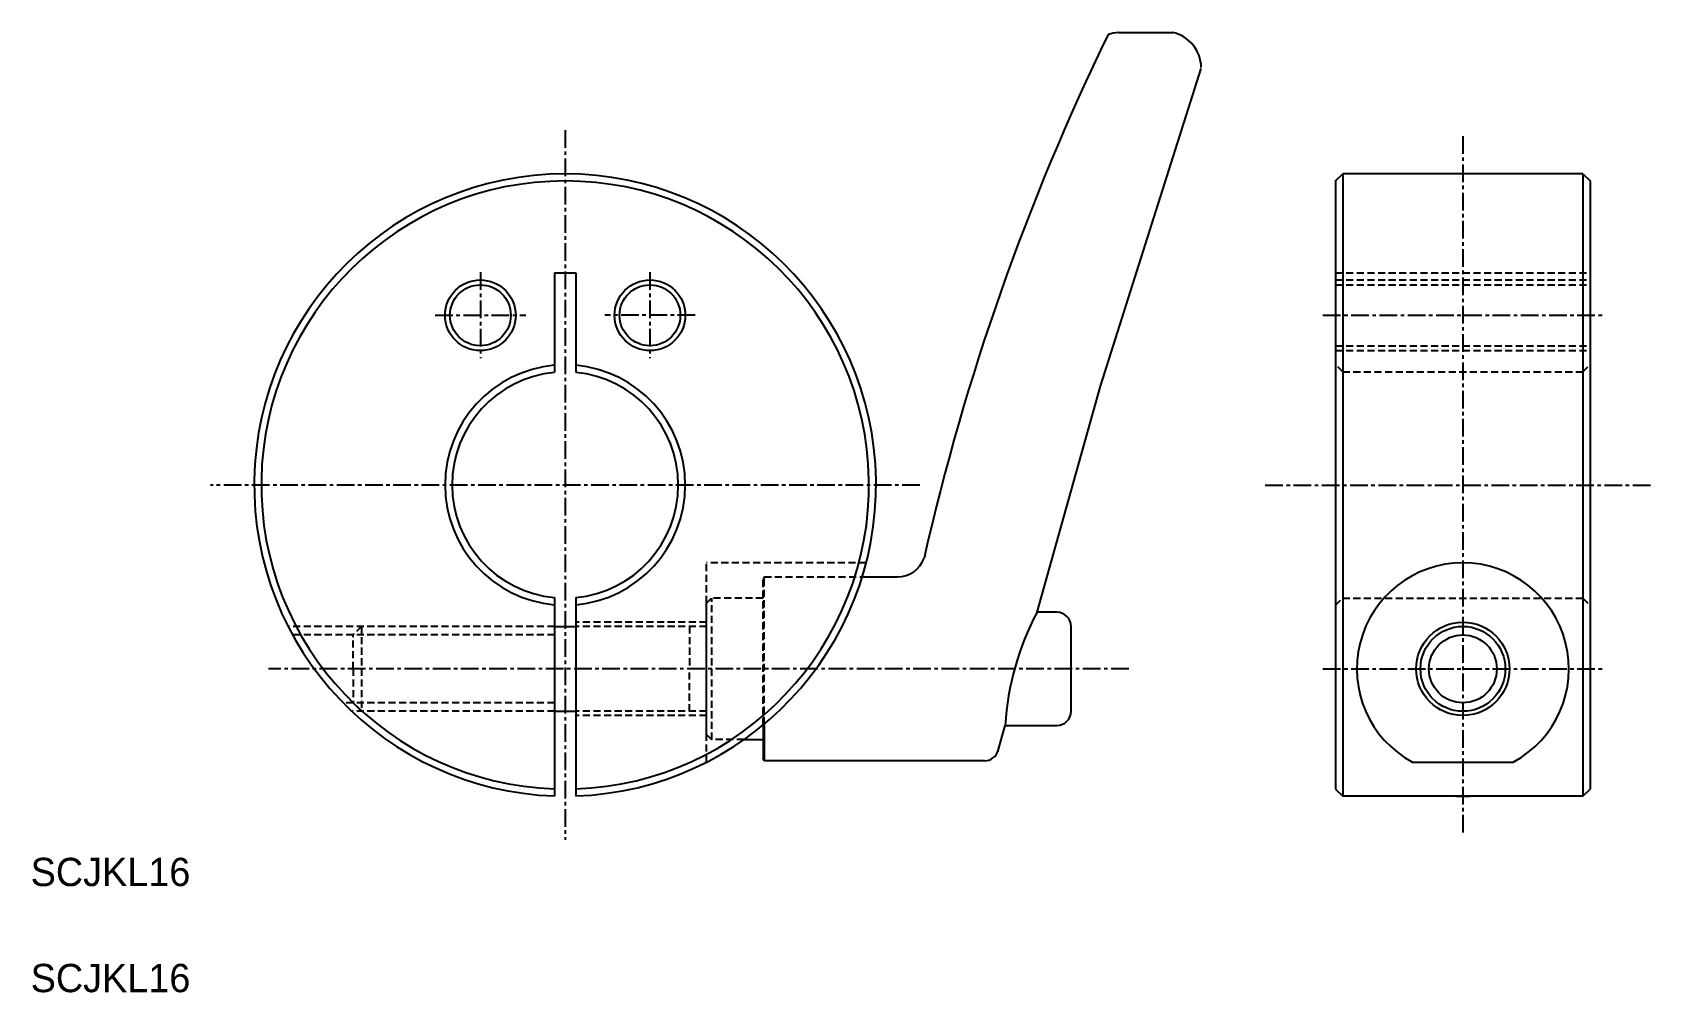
# Model space of a CAD drawing. Extents: x 34 to 148, y 43 to 111.
import ezdxf

# ---------------------------------------------------------------- set-up
doc = ezdxf.new("R2010")
doc.units = 0
doc.linetypes.add('CENTER', pattern=[2, 1.25, -0.25, 0.25, -0.25])
doc.linetypes.add('DASHED', pattern=[0.75, 0.5, -0.25])
doc.layers.get('0').update_dxf_attribs({"linetype": 'CONTINUOUS'})
doc.layers.add('CENTER', color=1, linetype='CENTER')

msp = doc.modelspace()

# ---------------------------------------------------------------- linework, layer by layer
at = {"color": 7, "linetype": 'CONTINUOUS'}
for p, q in [((110.42, 111.04), (114.27, 111.04)), ((109.17, 86.04), (116.28, 108.5)), ((125.8, 100.54), (126.3, 101.04)), ((126.3, 101.04), (126.3, 57.04)), ((143.3, 101.04), (126.3, 101.04)), ((143.3, 101.04), (143.3, 57.04)), ((143.3, 101.04), (143.8, 100.54)), ((125.8, 100.54), (125.8, 57.54)), ((143.8, 100.54), (143.8, 57.54)), ((70.53, 94.04), (70.53, 87.01)), ((70.53, 94.04), (72.03, 94.04)), ((72.03, 94.04), (72.03, 87.01)), ((104.67, 70.04), (109.17, 86.04)), ((92.3, 72.54), (94.79, 72.54)), ((70.53, 71.08), (70.53, 57.05)), ((72.03, 71.08), (72.03, 57.05)), ((106.08, 70.04), (104.67, 70.04)), ((70.53, 69.04), (72.03, 69.04)), ((107.08, 63.04), (107.08, 69.04)), ((70.53, 63.04), (72.03, 63.04)), ((85.28, 62.07), (85.28, 59.74)), ((85.37, 62.14), (85.37, 59.54)), ((101.91, 60.27), (102.41, 62.04)), ((102.41, 62.04), (106.08, 62.04)), ((83.93, 61.04), (85.28, 61.04)), ((85.37, 59.54), (85.28, 59.74)), ((100.95, 59.54), (85.37, 59.54)), ((131.23, 59.45), (138.37, 59.45)), ((125.8, 57.54), (126.3, 57.04)), ((143.3, 57.04), (143.8, 57.54)), ((143.3, 57.04), (126.3, 57.04))]:
    msp.add_line(p, q, dxfattribs=at)
at = {"color": 3, "linetype": 'DASHED'}
for p, q in [((125.8, 94.04), (143.8, 94.04)), ((125.8, 93.54), (143.8, 93.54)), ((125.8, 93.19), (143.8, 93.19)), ((125.8, 88.89), (143.8, 88.89)), ((125.8, 88.54), (143.8, 88.54)), ((126.3, 87.04), (125.8, 87.54)), ((143.3, 87.04), (143.8, 87.54)), ((126.3, 87.04), (143.3, 87.04)), ((126.3, 87.04), (126.3, 71.04)), ((143.3, 87.04), (143.3, 71.04)), ((81.28, 59.45), (81.28, 73.54)), ((92.58, 73.54), (81.28, 73.54)), ((85.37, 72.54), (85.28, 72.34)), ((85.28, 62.07), (85.28, 72.34)), ((85.37, 62.14), (85.37, 72.54)), ((85.37, 72.54), (92.3, 72.54)), ((81.28, 70.68), (81.65, 71.04)), ((81.28, 61.41), (81.28, 70.68)), ((81.65, 61.04), (81.65, 71.04)), ((85.28, 71.04), (81.65, 71.04)), ((125.8, 70.54), (126.3, 71.04)), ((126.3, 71.04), (143.3, 71.04)), ((143.3, 71.04), (143.8, 70.54)), ((70.53, 69.04), (51.69, 69.04)), ((56.88, 69.04), (56.28, 68.44)), ((56.41, 69.04), (56.41, 69.04)), ((56.88, 69.04), (56.88, 63.04)), ((70.53, 69.04), (56.88, 69.04)), ((81.28, 69.34), (72.03, 69.34)), ((81.28, 69.04), (72.03, 69.04)), ((80.08, 69.04), (80.08, 66.04)), ((70.53, 68.44), (52.01, 68.44)), ((56.28, 66.04), (56.28, 68.44)), ((56.28, 66.04), (56.28, 63.64)), ((80.08, 63.04), (80.08, 66.04)), ((70.53, 63.64), (55.57, 63.64)), ((56.88, 63.04), (56.28, 63.64)), ((70.53, 63.04), (56.18, 63.04)), ((70.53, 63.04), (56.88, 63.04)), ((81.28, 63.04), (72.03, 63.04)), ((81.28, 62.74), (72.03, 62.74)), ((81.28, 61.41), (81.65, 61.04)), ((83.93, 61.04), (81.65, 61.04))]:
    msp.add_line(p, q, dxfattribs=at)
at = {"color": 3, "linetype": 'CONTINUOUS'}
for centre, radius in [((65.28, 91.04), 2.5), ((77.28, 91.04), 2.5), ((134.8, 66.04), 3)]:
    msp.add_circle(centre, radius, dxfattribs=at)
at = {"color": 7, "linetype": 'CONTINUOUS'}
for centre, radius in [((65.28, 91.04), 2.15), ((77.28, 91.04), 2.15), ((134.8, 66.04), 3.3), ((134.8, 66.04), 2.4)]:
    msp.add_circle(centre, radius, dxfattribs=at)
for centre, radius, start, end in [((263.71, 35.89), 171.3, 154.0311, 167.1877), ((111.23, 105.1), 6, 97.7241, 104.6825), ((113.71, 108.52), 2.58, 0.7205, 77.3683), ((71.28, 79.04), 22, 271.9536, 268.0464), ((71.28, 79.04), 21.5, 271.9991, 268.0009), ((71.28, 79.04), 8.5, 95.0621, 264.9379), ((71.28, 79.04), 8.5, 275.0621, 84.9379), ((71.28, 79.04), 8, 95.3794, 264.6206), ((71.28, 79.04), 8, 275.3794, 84.6206), ((94.79, 74.54), 2, 270, 340.621), ((134.8, 66.04), 7.5, 298.4232, 241.5768), ((122.1, 60.82), 19.72, 152.1114, 176.4391), ((106.08, 69.04), 1, 0, 90), ((106.08, 63.04), 1, 270, 0), ((100.95, 60.54), 1, 270, 344.2753), ((134.8, 64.53), 7.5, 266.2476, 273.7524)]:
    msp.add_arc(centre, radius, start, end, dxfattribs=at)
at = {"layer": 'CENTER', "color": 1, "linetype": 'CENTER'}
for p, q in [((71.28, 104.13), (71.28, 53.95)), ((134.8, 103.71), (134.8, 54.43)), ((65.28, 94.08), (65.28, 88)), ((77.28, 94.08), (77.28, 88)), ((62.08, 91.04), (68.49, 91.04)), ((80.49, 91.04), (74.08, 91.04)), ((124.9, 91.04), (144.7, 91.04)), ((96.37, 79.04), (46.19, 79.04)), ((120.82, 79.04), (148.23, 79.04)), ((111.16, 66.04), (50.3, 66.04)), ((124.9, 66.04), (144.7, 66.04))]:
    msp.add_line(p, q, dxfattribs=at)

# ---------------------------------------------------------------- texts
at = {"color": 7, "linetype": 'CONTINUOUS'}
for p in [(33.46, 50.68), (33.46, 43.18)]:
    msp.add_text('SCJKL16', height=2, dxfattribs=at).set_placement(p)

doc.saveas('drawing.dxf')
